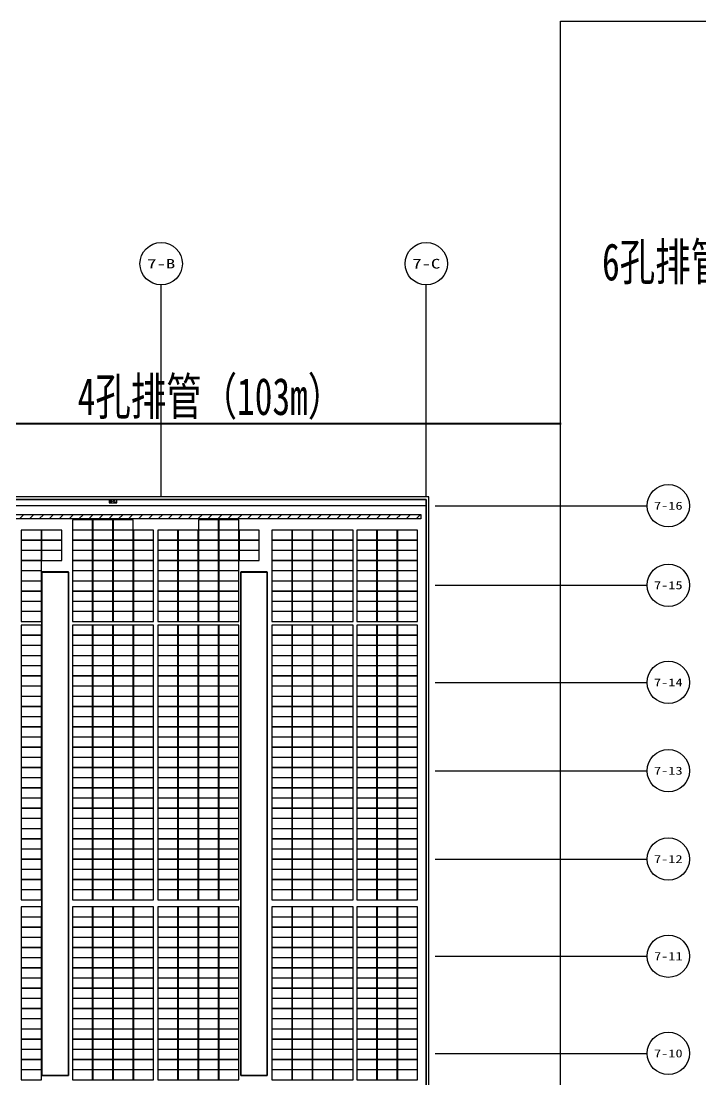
# Model space of a CAD drawing. Header units: metres. Extents: x 1218 to 2690, y 1163 to 1758.
# Drawn here: x 2405 to 2481.9, y 1428.2 to 1548 of the extents above; entities that cross this region are included whole.
import ezdxf
from ezdxf.enums import TextEntityAlignment as Align

# ---------------------------------------------------------------- set-up
doc = ezdxf.new("R2010")
doc.units = ezdxf.units.M
for name, color, linetype in [('AXIS', 3, 'Continuous'), ('AXIS_TEXT', 7, 'Continuous'), ('WALL', 9, 'Continuous'), ('单元区域外轮廓', 7, 'ByLayer'), ('屋脊线', 7, 'ByLayer'), ('接线图文字', 7, 'Continuous'), ('文字', 7, 'Continuous'), ('电缆通道', 7, 'ByLayer'), ('组件', 7, 'ByLayer'), ('运维走道板', 1, 'Continuous'), ('逆变器', 7, 'ByLayer'), ('障碍物', 7, 'ByLayer')]:
    doc.layers.add(name, color=color, linetype=linetype)
doc.styles.add('COMPLEX', font='COMPLEX')
doc.styles.add('宋体', font='txt', dxfattribs={"width": 0.7, "height": 100})

# ---------------------------------------------------------------- blocks, each defined once
blk = doc.blocks.new('_AXISO')
blk.add_circle((0, 0), 0.5)
at = {"layer": 'AXIS_TEXT', "style": 'COMPLEX', "width": 1.041667}
blk.add_attdef('A', text='', height=0.56, dxfattribs=at).set_placement((-0.25, -0.28), (0.25, -0.28), align=Align.FIT)
blk = doc.blocks.new('DT1')
at = {"layer": 'AXIS', "color": 252, "true_color": 0x939598}
for p, q in [((1213360, 2023104), (1213360, 2047104)), ((1243360, 2023104), (1243360, 2047104)), ((1244360, 2022104), (1268360, 2022104)), ((1244360, 2013104), (1268360, 2013104)), ((1244360, 2002104), (1268360, 2002104)), ((1244360, 1992104), (1268360, 1992104)), ((1244360, 1982104), (1268360, 1982104)), ((1244360, 1971104), (1268360, 1971104)), ((1244360, 1960104), (1268360, 1960104))]:
    blk.add_line(p, q, dxfattribs=at)
at = {"layer": 'WALL'}
for p, q in [((1243660, 2023104), (77860, 2023104)), ((1243660, 1865104), (1243660, 2023104)), ((1243360, 2022804), (78160, 2022804)), ((1243360, 1865404), (1243360, 2022804))]:
    blk.add_line(p, q, dxfattribs=at)
for points in [[(1243360, 2022104), (1182910, 2022104)], [(1202860, 1957604), (1202860, 2014604), (1199860, 2014604), (1199860, 1957604), (1202860, 1957604)], [(1225360, 1957604), (1225360, 2014604), (1222360, 2014604), (1222360, 1957604), (1225360, 1957604)]]:
    blk.add_lwpolyline(points, dxfattribs=at)
at = {"layer": 'AXIS', "color": 252, "true_color": 0x939598}
ref = blk.add_blockref('_AXISO', (1213360, 2049504), dxfattribs=dict(at, xscale=4800, yscale=4800, zscale=4800))
ref.add_attrib('A', '7-B', dxfattribs={"layer": 'AXIS_TEXT', "height": 1062.5}).set_placement((1211766, 2048972), (1214954, 2048972), align=Align.FIT)
ref = blk.add_blockref('_AXISO', (1243360, 2049504), dxfattribs=dict(at, xscale=4800, yscale=4800, zscale=4800))
ref.add_attrib('A', '7-C', dxfattribs={"layer": 'AXIS_TEXT', "height": 1093.7}).set_placement((1241771, 2048957), (1244948, 2048957), align=Align.FIT)
ref = blk.add_blockref('_AXISO', (1270760, 2022104), dxfattribs=dict(at, xscale=4800, yscale=4800, zscale=4800))
ref.add_attrib('A', '7-16', dxfattribs={"layer": 'AXIS_TEXT', "height": 906}).set_placement((1269142, 2021651), (1272378, 2021651), align=Align.FIT)
ref = blk.add_blockref('_AXISO', (1270760, 2013104), dxfattribs=dict(at, xscale=4800, yscale=4800, zscale=4800))
ref.add_attrib('A', '7-15', dxfattribs={"layer": 'AXIS_TEXT', "height": 906}).set_placement((1269142, 2012651), (1272378, 2012651), align=Align.FIT)
ref = blk.add_blockref('_AXISO', (1270760, 2002104), dxfattribs=dict(at, xscale=4800, yscale=4800, zscale=4800))
ref.add_attrib('A', '7-14', dxfattribs={"layer": 'AXIS_TEXT', "height": 884.1}).set_placement((1269139, 2001662), (1272381, 2001662), align=Align.FIT)
ref = blk.add_blockref('_AXISO', (1270760, 1992104), dxfattribs=dict(at, xscale=4800, yscale=4800, zscale=4800))
ref.add_attrib('A', '7-13', dxfattribs={"layer": 'AXIS_TEXT', "height": 906}).set_placement((1269142, 1991651), (1272378, 1991651), align=Align.FIT)
ref = blk.add_blockref('_AXISO', (1270760, 1982104), dxfattribs=dict(at, xscale=4800, yscale=4800, zscale=4800))
ref.add_attrib('A', '7-12', dxfattribs={"layer": 'AXIS_TEXT', "height": 906}).set_placement((1269142, 1981651), (1272378, 1981651), align=Align.FIT)
ref = blk.add_blockref('_AXISO', (1270760, 1971104), dxfattribs=dict(at, xscale=4800, yscale=4800, zscale=4800))
ref.add_attrib('A', '7-11', dxfattribs={"layer": 'AXIS_TEXT', "height": 965.5}).set_placement((1269151, 1970621), (1272369, 1970621), align=Align.FIT)
ref = blk.add_blockref('_AXISO', (1270760, 1960104), dxfattribs=dict(at, xscale=4800, yscale=4800, zscale=4800))
ref.add_attrib('A', '7-10', dxfattribs={"layer": 'AXIS_TEXT', "height": 906}).set_placement((1269142, 1959651), (1272378, 1959651), align=Align.FIT)
blk = doc.blocks.new('*U582')
at = {"layer": '单元区域外轮廓', "color": 2}
blk.add_polyline3d([(582600, -78700, 12000), (-582600, -78700, 12000), (-582600, 78700, 12000), (582600, 78700, 12000)], close=True, dxfattribs=at)
at = {"flags": 1}
for tag in ['unit_id', 'unit_name', 'parapet_height', 'ground_elevation', 'is_enable_parapet']:
    blk.add_attdef(tag, (0, 0), '', height=2.5, dxfattribs=at)
blk = doc.blocks.new('*U583')
at = {"layer": '屋脊线', "color": 30}
for p, q in [((582600, 78700, 12000), (-582600, 78700, 12000)), ((582600, 0, 16000), (582600, 78700, 12000))]:
    blk.add_line(p, q, dxfattribs=at)
at = {"flags": 1}
for tag in ['unit_id', 'unit_name']:
    blk.add_attdef(tag, (0, 0), '', height=2.5, dxfattribs=at)
blk = doc.blocks.new('*U586')
at = {"color": 0}
blk.add_polyline3d([(0, 0, 0), (-228, 0, 0), (-228, -113, 6), (0, -113, 6)], close=True, dxfattribs=at)
at = {"flags": 1}
for tag in ['silicon-material', 'panel-length', 'panel-width', 'panel-height', 'mounting-hole-spacing1', 'mounting-hole-spacing2', 'userid', 'module-material', 'theme', 'name', 'vmpo', 'voco', 'pmax', 'company-name', 'note', 'id', 'impo', 'isco']:
    blk.add_attdef(tag, (0, 0), '', height=2.5, dxfattribs=at)
blk = doc.blocks.new('*U587')
at = {"layer": '组件', "color": 4}
for p in [(54483, 7640, 1222), (53904, 7524, 1228), (54134, 7524, 1228), (54483, 7524, 1228), (53904, 7409, 1233), (54134, 7409, 1233), (54483, 7409, 1233), (53904, 7294, 1239), (54134, 7294, 1239), (54483, 7294, 1239), (53904, 7179, 1245), (54483, 7179, 1245), (53904, 7063, 1251), (54483, 7063, 1251), (53904, 6948, 1257), (53904, 6833, 1263), (54483, 6948, 1257), (54483, 6833, 1263), (53904, 6718, 1269), (53904, 6602, 1274), (53904, 6449, 1282), (53904, 6334, 1288), (53904, 6219, 1294), (53904, 6103, 1300), (53904, 5988, 1306), (53904, 5873, 1312), (53904, 5758, 1317), (53904, 5642, 1323), (53904, 5527, 1329), (53904, 5412, 1335), (53904, 5297, 1341), (53904, 5181, 1347), (53904, 5066, 1353), (53904, 4951, 1358), (53904, 4836, 1364), (53904, 4720, 1370), (53904, 4605, 1376), (53904, 4490, 1382), (53904, 4375, 1388), (53904, 4259, 1394), (53904, 4144, 1399), (53904, 4029, 1405), (53904, 3914, 1411), (53904, 3798, 1417), (53904, 3683, 1423), (53904, 3568, 1429), (53904, 3453, 1435), (53904, 3259, 1444), (54483, 3259, 1444), (53904, 3144, 1450), (54483, 3144, 1450), (53904, 3029, 1456), (54483, 3029, 1456), (53904, 2914, 1462), (54483, 2914, 1462), (53904, 2798, 1468), (54483, 2798, 1468), (53904, 2683, 1474), (54483, 2683, 1474), (53904, 2568, 1479), (54483, 2568, 1479), (53904, 2453, 1485), (54483, 2453, 1485), (53904, 2337, 1491), (54483, 2337, 1491), (53904, 2222, 1497), (54483, 2222, 1497), (53904, 2107, 1503), (54483, 2107, 1503), (53904, 1992, 1509), (54483, 1992, 1509), (53904, 1876, 1515), (54483, 1876, 1515), (53904, 1761, 1520), (54483, 1761, 1520), (53904, 1646, 1526), (54483, 1646, 1526), (53904, 1531, 1532), (54483, 1531, 1532), (53904, 1415, 1538), (54483, 1415, 1538)]:
    blk.add_blockref('*U586', p, dxfattribs=at)
at = {"layer": '组件', "color": 171}
for p in [(54713, 7640, 1222), (54943, 7640, 1222), (55909, 7640, 1222), (56139, 7640, 1222), (54713, 7524, 1228), (54943, 7524, 1228), (55173, 7524, 1228), (55450, 7524, 1228), (55680, 7524, 1228), (55909, 7524, 1228), (56139, 7524, 1228), (56369, 7524, 1228), (56742, 7524, 1228), (56972, 7524, 1228), (57202, 7524, 1228), (57432, 7524, 1228), (57702, 7524, 1228), (57931, 7524, 1228), (58161, 7524, 1228), (54713, 7409, 1233), (54943, 7409, 1233), (55173, 7409, 1233), (55450, 7409, 1233), (55680, 7409, 1233), (55909, 7409, 1233), (56139, 7409, 1233), (56369, 7409, 1233), (56742, 7409, 1233), (56972, 7409, 1233), (57202, 7409, 1233), (57432, 7409, 1233), (57702, 7409, 1233), (57931, 7409, 1233), (58161, 7409, 1233), (54713, 7294, 1239), (54943, 7294, 1239), (55173, 7294, 1239), (55450, 7294, 1239), (55680, 7294, 1239), (55909, 7294, 1239), (56139, 7294, 1239), (56369, 7294, 1239), (56742, 7294, 1239), (56972, 7294, 1239), (57202, 7294, 1239), (57432, 7294, 1239), (57702, 7294, 1239), (57931, 7294, 1239), (58161, 7294, 1239), (54713, 7179, 1245), (54943, 7179, 1245), (55173, 7179, 1245), (55450, 7179, 1245), (55680, 7179, 1245), (55909, 7179, 1245), (56139, 7179, 1245), (56742, 7179, 1245), (56972, 7179, 1245), (57202, 7179, 1245), (57432, 7179, 1245), (57702, 7179, 1245), (57931, 7179, 1245), (58161, 7179, 1245), (54713, 7063, 1251), (54943, 7063, 1251), (55173, 7063, 1251), (55450, 7063, 1251), (55680, 7063, 1251), (55909, 7063, 1251), (56139, 7063, 1251), (56742, 7063, 1251), (56972, 7063, 1251), (57202, 7063, 1251), (57432, 7063, 1251), (57702, 7063, 1251), (57931, 7063, 1251), (58161, 7063, 1251), (54713, 6948, 1257), (54713, 6833, 1263), (54943, 6948, 1257), (54943, 6833, 1263), (55173, 6948, 1257), (55173, 6833, 1263), (55450, 6948, 1257), (55450, 6833, 1263), (55680, 6948, 1257), (55680, 6833, 1263), (55909, 6948, 1257), (55909, 6833, 1263), (56139, 6948, 1257), (56139, 6833, 1263), (56742, 6948, 1257), (56742, 6833, 1263), (56972, 6948, 1257), (56972, 6833, 1263), (57202, 6948, 1257), (57202, 6833, 1263), (57432, 6948, 1257), (57432, 6833, 1263), (57702, 6948, 1257), (57702, 6833, 1263), (57931, 6948, 1257), (57931, 6833, 1263), (58161, 6948, 1257), (58161, 6833, 1263), (54483, 6718, 1269), (54713, 6718, 1269), (54943, 6718, 1269), (55173, 6718, 1269), (55450, 6718, 1269), (55680, 6718, 1269), (55909, 6718, 1269), (56139, 6718, 1269), (56742, 6718, 1269), (56972, 6718, 1269), (57202, 6718, 1269), (57432, 6718, 1269), (57702, 6718, 1269), (57931, 6718, 1269), (58161, 6718, 1269), (54483, 6602, 1274), (54713, 6602, 1274), (54943, 6602, 1274), (55173, 6602, 1274), (55450, 6602, 1274), (55680, 6602, 1274), (55909, 6602, 1274), (56139, 6602, 1274), (56742, 6602, 1274), (56972, 6602, 1274), (57202, 6602, 1274), (57432, 6602, 1274), (57702, 6602, 1274), (57931, 6602, 1274), (58161, 6602, 1274), (54483, 6449, 1282), (54713, 6449, 1282), (54943, 6449, 1282), (55173, 6449, 1282), (55450, 6449, 1282), (55680, 6449, 1282), (55909, 6449, 1282), (56139, 6449, 1282), (56742, 6449, 1282), (56972, 6449, 1282), (57202, 6449, 1282), (57432, 6449, 1282), (54483, 6334, 1288), (54713, 6334, 1288), (54943, 6334, 1288), (55173, 6334, 1288), (55450, 6334, 1288), (55680, 6334, 1288), (55909, 6334, 1288), (56139, 6334, 1288), (56742, 6334, 1288), (56972, 6334, 1288), (57202, 6334, 1288), (57432, 6334, 1288), (54483, 6219, 1294), (54713, 6219, 1294), (54943, 6219, 1294), (55173, 6219, 1294), (55450, 6219, 1294), (55680, 6219, 1294), (55909, 6219, 1294), (56139, 6219, 1294), (56742, 6219, 1294), (56972, 6219, 1294), (57202, 6219, 1294), (57432, 6219, 1294), (54483, 6103, 1300), (54713, 6103, 1300), (54943, 6103, 1300), (55173, 6103, 1300), (55450, 6103, 1300), (55680, 6103, 1300), (55909, 6103, 1300), (56139, 6103, 1300), (56742, 6103, 1300), (56972, 6103, 1300), (57202, 6103, 1300), (57432, 6103, 1300), (54483, 5988, 1306), (54483, 5873, 1312), (54713, 5988, 1306), (54713, 5873, 1312), (54943, 5988, 1306), (54943, 5873, 1312), (55173, 5988, 1306), (55173, 5873, 1312), (55450, 5988, 1306), (55450, 5873, 1312), (55680, 5988, 1306), (55680, 5873, 1312), (55909, 5988, 1306), (55909, 5873, 1312), (56139, 5988, 1306), (56139, 5873, 1312), (56742, 5988, 1306), (56742, 5873, 1312), (56972, 5988, 1306), (56972, 5873, 1312), (57202, 5988, 1306), (57202, 5873, 1312), (57432, 5988, 1306), (57432, 5873, 1312), (54483, 5758, 1317), (54713, 5758, 1317), (54943, 5758, 1317), (55173, 5758, 1317), (55450, 5758, 1317), (55680, 5758, 1317), (55909, 5758, 1317), (56139, 5758, 1317), (56742, 5758, 1317), (56972, 5758, 1317), (57202, 5758, 1317), (57432, 5758, 1317), (54483, 5642, 1323), (54713, 5642, 1323), (54943, 5642, 1323), (55173, 5642, 1323), (55450, 5642, 1323), (55680, 5642, 1323), (55909, 5642, 1323), (56139, 5642, 1323), (56742, 5642, 1323), (56972, 5642, 1323), (57202, 5642, 1323), (57432, 5642, 1323), (54483, 5527, 1329), (54713, 5527, 1329), (54943, 5527, 1329), (55173, 5527, 1329), (55450, 5527, 1329), (55680, 5527, 1329), (55909, 5527, 1329), (56139, 5527, 1329), (56742, 5527, 1329), (56972, 5527, 1329), (57202, 5527, 1329), (57432, 5527, 1329), (54483, 5412, 1335), (54713, 5412, 1335), (54943, 5412, 1335), (55173, 5412, 1335), (55450, 5412, 1335), (55680, 5412, 1335), (55909, 5412, 1335), (56139, 5412, 1335), (56742, 5412, 1335), (56972, 5412, 1335), (57202, 5412, 1335), (57432, 5412, 1335), (54483, 5297, 1341), (54713, 5297, 1341), (54943, 5297, 1341), (55173, 5297, 1341), (55450, 5297, 1341), (55680, 5297, 1341), (55909, 5297, 1341), (56139, 5297, 1341), (56742, 5297, 1341), (56972, 5297, 1341), (57202, 5297, 1341), (57432, 5297, 1341), (54483, 5181, 1347), (54713, 5181, 1347), (54943, 5181, 1347), (55173, 5181, 1347), (55450, 5181, 1347), (55680, 5181, 1347), (55909, 5181, 1347), (56139, 5181, 1347), (56742, 5181, 1347), (56972, 5181, 1347), (57202, 5181, 1347), (57432, 5181, 1347), (54483, 5066, 1353), (54713, 5066, 1353), (54943, 5066, 1353), (55173, 5066, 1353), (55450, 5066, 1353), (55680, 5066, 1353), (55909, 5066, 1353), (56139, 5066, 1353), (56742, 5066, 1353), (56972, 5066, 1353), (57202, 5066, 1353), (57432, 5066, 1353), (54483, 4951, 1358), (54713, 4951, 1358), (54943, 4951, 1358), (55173, 4951, 1358), (55450, 4951, 1358), (55680, 4951, 1358), (55909, 4951, 1358), (56139, 4951, 1358), (56742, 4951, 1358), (56972, 4951, 1358), (57202, 4951, 1358), (57432, 4951, 1358), (54483, 4836, 1364), (54713, 4836, 1364), (54943, 4836, 1364), (55173, 4836, 1364), (55450, 4836, 1364), (55680, 4836, 1364), (55909, 4836, 1364), (56139, 4836, 1364), (56742, 4836, 1364), (56972, 4836, 1364), (57202, 4836, 1364), (57432, 4836, 1364), (54483, 4720, 1370), (54713, 4720, 1370), (54943, 4720, 1370), (55173, 4720, 1370), (55450, 4720, 1370), (55680, 4720, 1370), (55909, 4720, 1370), (56139, 4720, 1370), (56742, 4720, 1370), (56972, 4720, 1370), (57202, 4720, 1370), (57432, 4720, 1370), (54483, 4605, 1376), (54713, 4605, 1376), (54943, 4605, 1376), (55173, 4605, 1376), (55450, 4605, 1376), (55680, 4605, 1376), (55909, 4605, 1376), (56139, 4605, 1376), (56742, 4605, 1376), (56972, 4605, 1376), (57202, 4605, 1376), (57432, 4605, 1376), (54483, 4490, 1382), (54713, 4490, 1382), (54943, 4490, 1382), (55173, 4490, 1382), (55450, 4490, 1382), (55680, 4490, 1382), (55909, 4490, 1382), (56139, 4490, 1382), (56742, 4490, 1382), (56972, 4490, 1382), (57202, 4490, 1382), (57432, 4490, 1382), (54483, 4375, 1388), (54713, 4375, 1388), (54943, 4375, 1388), (55173, 4375, 1388), (55450, 4375, 1388), (55680, 4375, 1388), (55909, 4375, 1388), (56139, 4375, 1388), (56742, 4375, 1388), (56972, 4375, 1388), (57202, 4375, 1388), (57432, 4375, 1388), (54483, 4259, 1394), (54713, 4259, 1394), (54943, 4259, 1394), (55173, 4259, 1394), (55450, 4259, 1394), (55680, 4259, 1394), (55909, 4259, 1394), (56139, 4259, 1394), (56742, 4259, 1394), (56972, 4259, 1394), (57202, 4259, 1394), (57432, 4259, 1394), (54483, 4144, 1399), (54713, 4144, 1399), (54943, 4144, 1399), (55173, 4144, 1399), (55450, 4144, 1399), (55680, 4144, 1399), (55909, 4144, 1399), (56139, 4144, 1399), (56742, 4144, 1399), (56972, 4144, 1399), (57202, 4144, 1399), (57432, 4144, 1399), (54483, 4029, 1405), (54713, 4029, 1405), (54943, 4029, 1405), (55173, 4029, 1405), (55450, 4029, 1405), (55680, 4029, 1405), (55909, 4029, 1405), (56139, 4029, 1405), (56742, 4029, 1405), (56972, 4029, 1405), (57202, 4029, 1405), (57432, 4029, 1405), (54483, 3914, 1411), (54713, 3914, 1411), (54943, 3914, 1411), (55173, 3914, 1411), (55450, 3914, 1411), (55680, 3914, 1411), (55909, 3914, 1411), (56139, 3914, 1411), (56742, 3914, 1411), (56972, 3914, 1411), (57202, 3914, 1411), (57432, 3914, 1411), (54483, 3798, 1417), (54713, 3798, 1417), (54943, 3798, 1417), (55173, 3798, 1417), (55450, 3798, 1417), (55680, 3798, 1417), (55909, 3798, 1417), (56139, 3798, 1417), (56742, 3798, 1417), (56972, 3798, 1417), (57202, 3798, 1417), (57432, 3798, 1417), (54483, 3683, 1423), (54713, 3683, 1423), (54943, 3683, 1423), (55173, 3683, 1423), (55450, 3683, 1423), (55680, 3683, 1423), (55909, 3683, 1423), (56139, 3683, 1423), (56742, 3683, 1423), (56972, 3683, 1423), (57202, 3683, 1423), (57432, 3683, 1423), (54483, 3568, 1429), (54713, 3568, 1429), (54943, 3568, 1429), (55173, 3568, 1429), (55450, 3568, 1429), (55680, 3568, 1429), (55909, 3568, 1429), (56139, 3568, 1429), (56742, 3568, 1429), (56972, 3568, 1429), (57202, 3568, 1429), (57432, 3568, 1429), (54483, 3453, 1435), (54713, 3453, 1435), (54943, 3453, 1435), (55173, 3453, 1435), (55450, 3453, 1435), (55680, 3453, 1435), (55909, 3453, 1435), (56139, 3453, 1435), (56742, 3453, 1435), (56972, 3453, 1435), (57202, 3453, 1435), (57432, 3453, 1435), (54713, 3259, 1444), (54943, 3259, 1444), (55173, 3259, 1444), (55450, 3259, 1444), (55680, 3259, 1444), (55909, 3259, 1444), (56139, 3259, 1444), (56742, 3259, 1444), (56972, 3259, 1444), (57202, 3259, 1444), (54713, 3144, 1450), (54943, 3144, 1450), (55173, 3144, 1450), (55450, 3144, 1450), (55680, 3144, 1450), (55909, 3144, 1450), (56139, 3144, 1450), (56742, 3144, 1450), (56972, 3144, 1450), (57202, 3144, 1450), (54713, 3029, 1456), (54943, 3029, 1456), (55173, 3029, 1456), (55450, 3029, 1456), (55680, 3029, 1456), (55909, 3029, 1456), (56139, 3029, 1456), (56742, 3029, 1456), (56972, 3029, 1456), (57202, 3029, 1456), (54713, 2914, 1462), (54943, 2914, 1462), (55173, 2914, 1462), (55450, 2914, 1462), (55680, 2914, 1462), (55909, 2914, 1462), (56139, 2914, 1462), (56742, 2914, 1462), (56972, 2914, 1462), (57202, 2914, 1462), (54713, 2798, 1468), (54943, 2798, 1468), (55173, 2798, 1468), (55450, 2798, 1468), (55680, 2798, 1468), (55909, 2798, 1468), (56139, 2798, 1468), (56742, 2798, 1468), (56972, 2798, 1468), (57202, 2798, 1468), (54713, 2683, 1474), (54943, 2683, 1474), (55173, 2683, 1474), (55450, 2683, 1474), (55680, 2683, 1474), (55909, 2683, 1474), (56139, 2683, 1474), (56742, 2683, 1474), (56972, 2683, 1474), (57202, 2683, 1474), (54713, 2568, 1479), (54943, 2568, 1479), (55173, 2568, 1479), (55450, 2568, 1479), (55680, 2568, 1479), (55909, 2568, 1479), (56139, 2568, 1479), (56742, 2568, 1479), (56972, 2568, 1479), (57202, 2568, 1479), (54713, 2453, 1485), (54943, 2453, 1485), (55173, 2453, 1485), (55450, 2453, 1485), (55680, 2453, 1485), (55909, 2453, 1485), (56139, 2453, 1485), (56742, 2453, 1485), (56972, 2453, 1485), (57202, 2453, 1485), (54713, 2337, 1491), (54943, 2337, 1491), (55173, 2337, 1491), (55450, 2337, 1491), (55680, 2337, 1491), (55909, 2337, 1491), (56139, 2337, 1491), (56742, 2337, 1491), (56972, 2337, 1491), (57202, 2337, 1491), (54713, 2222, 1497), (54943, 2222, 1497), (55173, 2222, 1497), (55450, 2222, 1497), (55680, 2222, 1497), (55909, 2222, 1497), (56139, 2222, 1497), (56742, 2222, 1497), (56972, 2222, 1497), (57202, 2222, 1497), (54713, 2107, 1503), (54943, 2107, 1503), (55173, 2107, 1503), (55450, 2107, 1503), (55680, 2107, 1503), (55909, 2107, 1503), (56139, 2107, 1503), (56742, 2107, 1503), (56972, 2107, 1503), (57202, 2107, 1503), (54713, 1992, 1509), (54943, 1992, 1509), (55173, 1992, 1509), (55450, 1992, 1509), (55680, 1992, 1509), (55909, 1992, 1509), (56139, 1992, 1509), (56742, 1992, 1509), (56972, 1992, 1509), (57202, 1992, 1509), (54713, 1876, 1515), (54943, 1876, 1515), (55173, 1876, 1515), (55450, 1876, 1515), (55680, 1876, 1515), (55909, 1876, 1515), (56139, 1876, 1515), (56742, 1876, 1515), (56972, 1876, 1515), (57202, 1876, 1515), (54713, 1761, 1520), (54943, 1761, 1520), (55173, 1761, 1520), (55450, 1761, 1520), (55680, 1761, 1520), (55909, 1761, 1520), (56139, 1761, 1520), (56742, 1761, 1520), (56972, 1761, 1520), (57202, 1761, 1520), (54713, 1646, 1526), (54943, 1646, 1526), (55173, 1646, 1526), (55450, 1646, 1526), (55680, 1646, 1526), (55909, 1646, 1526), (56139, 1646, 1526), (56742, 1646, 1526), (56972, 1646, 1526), (57202, 1646, 1526), (54713, 1531, 1532), (54943, 1531, 1532), (55173, 1531, 1532), (55450, 1531, 1532), (55680, 1531, 1532), (55909, 1531, 1532), (56139, 1531, 1532), (56742, 1531, 1532), (56972, 1531, 1532), (57202, 1531, 1532), (54713, 1415, 1538), (54943, 1415, 1538), (55173, 1415, 1538), (55450, 1415, 1538), (55680, 1415, 1538), (55909, 1415, 1538), (56139, 1415, 1538), (56742, 1415, 1538), (56972, 1415, 1538), (57202, 1415, 1538)]:
    blk.add_blockref('*U586', p, dxfattribs=at)
at = {"layer": '组件', "color": 232}
for p in [(57702, 6449, 1282), (57931, 6449, 1282), (58161, 6449, 1282), (57702, 6334, 1288), (57931, 6334, 1288), (58161, 6334, 1288), (57702, 6219, 1294), (57931, 6219, 1294), (58161, 6219, 1294), (57702, 6103, 1300), (57931, 6103, 1300), (58161, 6103, 1300), (57702, 5988, 1306), (57702, 5873, 1312), (57931, 5988, 1306), (57931, 5873, 1312), (58161, 5988, 1306), (58161, 5873, 1312), (57702, 5758, 1317), (57931, 5758, 1317), (58161, 5758, 1317), (57702, 5642, 1323), (57931, 5642, 1323), (58161, 5642, 1323), (57702, 5527, 1329), (57931, 5527, 1329), (58161, 5527, 1329), (57702, 5412, 1335), (57931, 5412, 1335), (58161, 5412, 1335), (57702, 5297, 1341), (57931, 5297, 1341), (58161, 5297, 1341), (57702, 5181, 1347), (57931, 5181, 1347), (58161, 5181, 1347), (57702, 5066, 1353), (57931, 5066, 1353), (58161, 5066, 1353), (57702, 4951, 1358), (57931, 4951, 1358), (58161, 4951, 1358), (57702, 4836, 1364), (57931, 4836, 1364), (58161, 4836, 1364), (57702, 4720, 1370), (57931, 4720, 1370), (58161, 4720, 1370), (57702, 4605, 1376), (57931, 4605, 1376), (58161, 4605, 1376), (57702, 4490, 1382), (57931, 4490, 1382), (58161, 4490, 1382), (57702, 4375, 1388), (57931, 4375, 1388), (58161, 4375, 1388), (57702, 4259, 1394), (57931, 4259, 1394), (58161, 4259, 1394), (57702, 4144, 1399), (57931, 4144, 1399), (58161, 4144, 1399), (57702, 4029, 1405), (57931, 4029, 1405), (58161, 4029, 1405), (57702, 3914, 1411), (57931, 3914, 1411), (58161, 3914, 1411), (57702, 3798, 1417), (57931, 3798, 1417), (58161, 3798, 1417), (57702, 3683, 1423), (57931, 3683, 1423), (58161, 3683, 1423), (57702, 3568, 1429), (57931, 3568, 1429), (58161, 3568, 1429), (57702, 3453, 1435), (57931, 3453, 1435), (58161, 3453, 1435), (57432, 3259, 1444), (57702, 3259, 1444), (57931, 3259, 1444), (58161, 3259, 1444), (57432, 3144, 1450), (57702, 3144, 1450), (57931, 3144, 1450), (58161, 3144, 1450), (57432, 3029, 1456), (57702, 3029, 1456), (57931, 3029, 1456), (58161, 3029, 1456), (57432, 2914, 1462), (57702, 2914, 1462), (57931, 2914, 1462), (58161, 2914, 1462), (57432, 2798, 1468), (57702, 2798, 1468), (57931, 2798, 1468), (58161, 2798, 1468), (57432, 2683, 1474), (57702, 2683, 1474), (57931, 2683, 1474), (58161, 2683, 1474), (57432, 2568, 1479), (57702, 2568, 1479), (57931, 2568, 1479), (58161, 2568, 1479), (57432, 2453, 1485), (57702, 2453, 1485), (57931, 2453, 1485), (58161, 2453, 1485), (57432, 2337, 1491), (57702, 2337, 1491), (57931, 2337, 1491), (58161, 2337, 1491), (57432, 2222, 1497), (57702, 2222, 1497), (57931, 2222, 1497), (58161, 2222, 1497), (57432, 2107, 1503), (57702, 2107, 1503), (57931, 2107, 1503), (58161, 2107, 1503), (57432, 1992, 1509), (57702, 1992, 1509), (57931, 1992, 1509), (58161, 1992, 1509), (57432, 1876, 1515), (57702, 1876, 1515), (57931, 1876, 1515), (58161, 1876, 1515), (57432, 1761, 1520), (57702, 1761, 1520), (57931, 1761, 1520), (58161, 1761, 1520), (57432, 1646, 1526), (57702, 1646, 1526), (57931, 1646, 1526), (58161, 1646, 1526), (57432, 1531, 1532), (57702, 1531, 1532), (57931, 1531, 1532), (58161, 1531, 1532), (57432, 1415, 1538), (57702, 1415, 1538), (57931, 1415, 1538), (58161, 1415, 1538)]:
    blk.add_blockref('*U586', p, dxfattribs=at)
at = {"flags": 1}
for tag in ['tilt', 'azimuth', 'mode', 'align', 'array-mode', 'panel-x', 'panel-y', 'offset-x', 'offset-y', 'panel-per-row', 'bracket-type', 'bracket-value', 'row-per-array']:
    blk.add_attdef(tag, (0, 0), '', height=2.5, dxfattribs=at)
blk = doc.blocks.new('*U651', base_point=(44, 18))
at = {"color": 0}
for p, q in [((0, 0), (87, 36)), ((57, 18), (82, 18)), ((57, 10), (82, 10))]:
    blk.add_line(p, q, dxfattribs=at)
blk.add_lwpolyline([(0, 0), (87, 0), (87, 36), (0, 36)], close=True, dxfattribs=at)
blk.add_lwpolyline([(5, 27, -0.6815), (16, 30), (26, 24, 0.6815), (37, 27)], format="xyb", dxfattribs=at)
blk = doc.blocks.new('*U654')
at = {"layer": '障碍物', "color": 1}
blk.add_polyline3d([(561600, 70500, 10), (564600, 70500, 10), (564600, 13500, 10), (561600, 13500, 10)], close=True, dxfattribs=at)
at = {"flags": 1}
for tag in ['height', 'shape']:
    blk.add_attdef(tag, (0, 0), '', height=2.5, dxfattribs=at)
blk = doc.blocks.new('*U670')
at = {"layer": '障碍物', "color": 1}
blk.add_polyline3d([(539100, 70500, 10), (542100, 70500, 10), (542100, 13500, 10), (539100, 13500, 10)], close=True, dxfattribs=at)
at = {"flags": 1}
for tag in ['height', 'shape']:
    blk.add_attdef(tag, (0, 0), '', height=2.5, dxfattribs=at)

msp = doc.modelspace()

# ---------------------------------------------------------------- hatches: boundary and pattern name
at = {"layer": '运维走道板'}
h = msp.add_hatch(dxfattribs=at)
h.set_pattern_fill('ANSI31', color=1, scale=0.5)
h.set_pattern_definition([(45, (3496.791, -2326.28056), (-0.561266, 0.561266), [])])
h.paths.add_polyline_path([(2084.17, 1492.16), (2450.2, 1492.16), (2450.2, 1491.66), (2084.17, 1491.66)])

# ---------------------------------------------------------------- linework, layer by layer
at = {"layer": '单元区域外轮廓', "color": 4, "elevation": 12}
msp.add_lwpolyline([(2450.82, 1336.45), (1285.62, 1336.45), (1285.62, 1493.85), (2450.82, 1493.85)], close=True, dxfattribs=at)
at = {"layer": '接线图文字', "color": 2, "const_width": 0.2, "elevation": 12.3}
msp.add_lwpolyline([(1393.99, 1502.44), (2466.12, 1502.44)], dxfattribs=at)
at = {"layer": '电缆通道', "color": 6}
for points in [[(2466.01, 1502.41, 0), (2466.01, 1548.01, 0)], [(2466.01, 1548.01, 0), (2625.04, 1548.01, 0)], [(2361.49, 1502.41, 0), (2466.01, 1502.41, 0)], [(2466, 1330.42, 0.01), (2466, 1502.41, 0.04)]]:
    msp.add_polyline3d(points, dxfattribs=at)
at = {"layer": '运维走道板', "elevation": 12.3}
msp.add_lwpolyline([(2084.17, 1492.16), (2450.2, 1492.16), (2450.2, 1491.66), (2084.17, 1491.66), (2084.17, 1492.16)], dxfattribs=at)
at = {"layer": '障碍物', "color": 2, "elevation": 12.3}
for points in [[(2407.32, 1485.65), (2410.32, 1485.65), (2410.32, 1428.65), (2407.32, 1428.65)], [(2429.82, 1485.65), (2432.82, 1485.65), (2432.82, 1428.65), (2429.82, 1428.65)]]:
    msp.add_lwpolyline(points, close=True, dxfattribs=at)

# ---------------------------------------------------------------- block references
at = {"xscale": 0.001, "yscale": 0.001, "zscale": 0.001}
msp.add_blockref('DT1', (1207.46, -528.95, 12.3), dxfattribs=at)
at = {"layer": '单元区域外轮廓', "xscale": 0.001, "yscale": 0.001, "zscale": 0.001}
msp.add_blockref('*U582', (1868.22, 1415.15), dxfattribs=at)
at = {"layer": '屋脊线', "xscale": 0.001, "yscale": 0.001, "zscale": 0.001}
msp.add_blockref('*U583', (1868.22, 1415.15), dxfattribs=at)
at = {"layer": '组件', "xscale": 0.01, "yscale": 0.01, "zscale": 0.01}
msp.add_blockref('*U587', (1868.22, 1415.15), dxfattribs=at)
at = {"layer": '逆变器', "xscale": 0.01, "yscale": 0.01, "zscale": 0.01, "rotation": 180}
msp.add_blockref('*U651', (2415.36, 1493.67, 12.58), dxfattribs=at)
at = {"layer": '障碍物', "xscale": 0.001, "yscale": 0.001, "zscale": 0.001}
for name in ['*U670', '*U654']:
    msp.add_blockref(name, (1868.22, 1415.15), dxfattribs=at)

# ---------------------------------------------------------------- texts
at = {"layer": '文字', "style": '宋体', "width": 0.7}
for s, p in [('6孔排管混凝土路面（205m）', (2470.72, 1520.77, 12.3)), ('4孔排管（103m）', (2411.37, 1505.53, 12.3))]:
    msp.add_text(s, height=4.2, dxfattribs=at).set_placement(p, align=Align.MIDDLE_LEFT)

doc.saveas('drawing.dxf')
